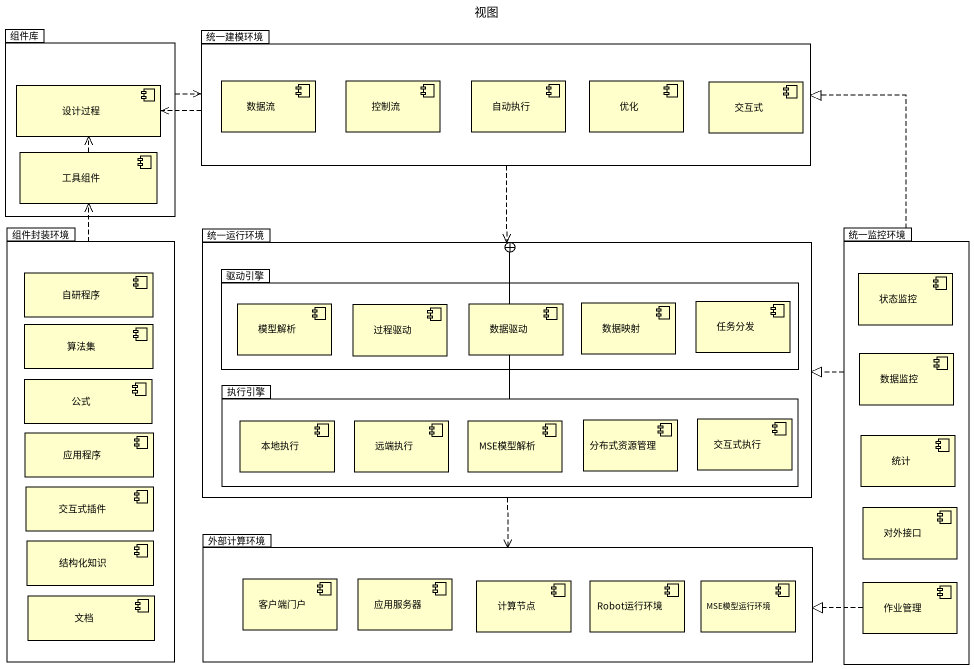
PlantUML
@startuml
title 视图
package 组件库 {
  component 设计过程
  component 工具组件
}
package 统一建模环境 {
  component 数据流
  component 控制流
  component 自动执行
  component 优化
  component 交互式
}
package 组件封装环境 {
  component 自研程序
  component 算法集
  component 公式
  component 应用程序
  component 交互式插件
  component 结构化知识
  component 文档
}
package 统一运行环境 {
  package 驱动引擎 {
    component 模型解析
    component 过程驱动
    component 数据驱动
    component 数据映射
    component 任务分发
  }
  package 执行引擎 {
    component 本地执行
    component 远端执行
    component MSE模型解析
    component 分布式资源管理
    component 交互式执行
  }
}
package 统一监控环境 {
  component 状态监控
  component 数据监控
  component 统计
  component 对外接口
  component 作业管理
}
package 外部计算环境 {
  component 客户端门户
  component 应用服务器
  component 计算节点
  component Robot运行环境
  component MSE模型运行环境
}
组件库 .right.> 统一建模环境
统一建模环境 .left.> 设计过程
统一建模环境 ..> 统一运行环境
工具组件 .up.> 设计过程
组件封装环境 .up.> 工具组件
统一运行环境 ..> 外部计算环境
统一监控环境 .up.|> 统一建模环境
统一监控环境 .left.|> 统一运行环境
驱动引擎 --+ 统一运行环境
执行引擎 -up-+ 统一运行环境
作业管理 .left.|> 外部计算环境
@enduml
